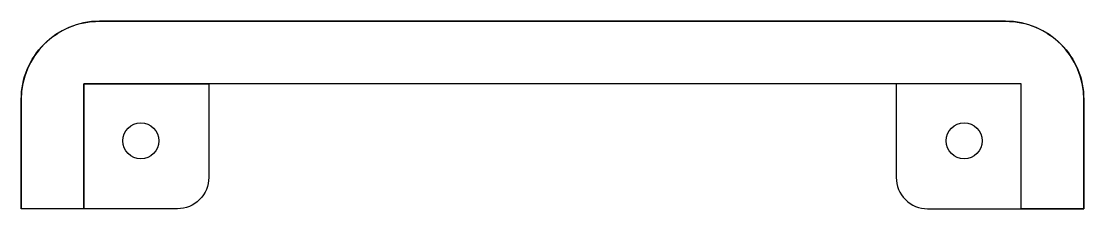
# Model space of a CAD drawing. Header units: millimetres. Extents: x -8 to 128, y 104 to 128.
import ezdxf

# ---------------------------------------------------------------- set-up
doc = ezdxf.new("R2010")
doc.units = ezdxf.units.MM
doc.layers.get('0').update_dxf_attribs({"linetype": 'CONTINUOUS'})

msp = doc.modelspace()

# ---------------------------------------------------------------- linework, layer by layer
for p, q in [((118, 128), (2, 128)), ((0, 104), (0, 120)), ((120, 120), (0, 120)), ((120, 104), (120, 120)), ((-8, 118), (-8, 104)), ((128, 104), (128, 118)), ((0, 104), (-8, 104)), ((120, 104), (128, 104))]:
    msp.add_line(p, q)
msp.add_lwpolyline([(12, 104), (0, 104), (-8, 104), (-8, 118, -0.414214), (2, 128), (118, 128, -0.414214), (128, 118), (128, 104), (120, 104), (120, 120), (104, 120), (104, 108, 0.414214), (108, 104), (120, 104), (120, 120), (104, 120), (104, 108, 0.414214), (108, 104), (120, 104), (120, 120), (0, 120), (16, 120), (16, 108, -0.414214), (12, 104), (0, 104), (0, 120), (0, 104), (0, 120), (16, 120), (16, 108, -0.414214)], format="xyb", close=True)
for centre in [(7.3, 112.7), (7.3, 112.7), (112.7, 112.7), (112.7, 112.7)]:
    msp.add_circle(centre, 2.3)
for centre, start, end in [((2, 118), 90, 180), ((118, 118), 0, 90)]:
    msp.add_arc(centre, 10, start, end)

doc.saveas('drawing.dxf')
